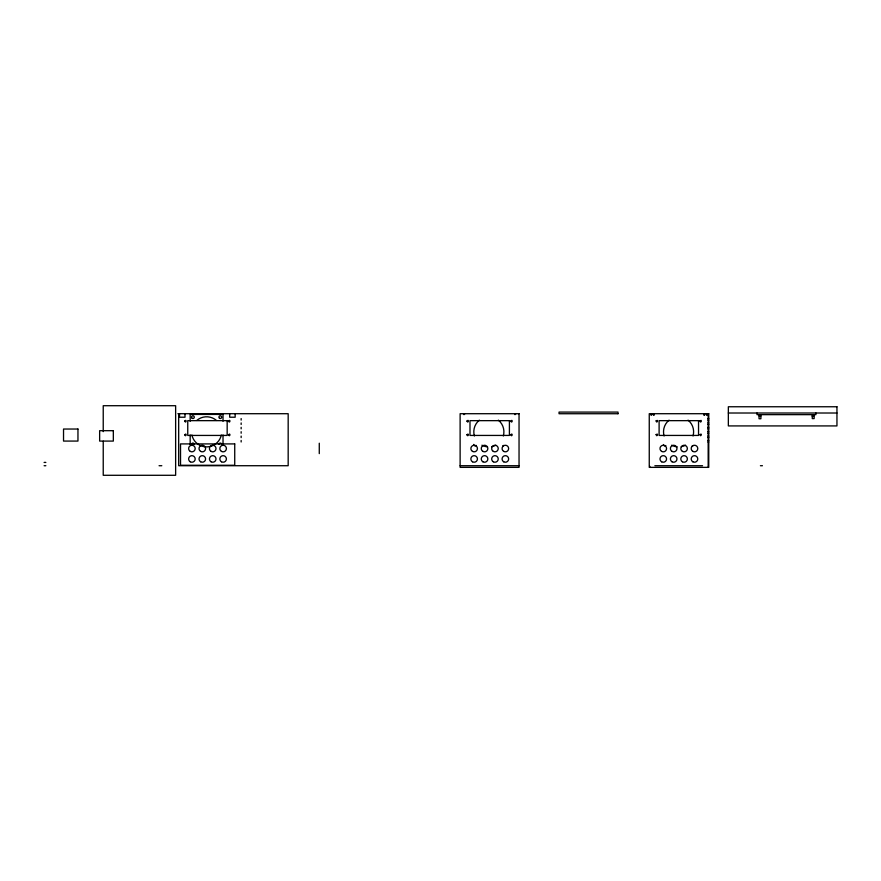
<?xml version="1.0" encoding="UTF-8"?>
<svg xmlns="http://www.w3.org/2000/svg" width="881" height="881" viewBox="0 0 881 881"><rect width="100%" height="100%" fill="white"/><g stroke="black" fill="none" stroke-linecap="round" stroke-linejoin="round"><path stroke-width="1.32" d="M728.345 413.013L836.95 413.013M177.885 413.707L288.175 413.707L288.175 465.719L178.678 465.719L178.678 413.707M618.022 413.729L559.05 413.729L559.05 412.088L618.022 412.088L617.966 413.729M708.753 413.707L649.253 413.707L649.253 467.359L708.753 467.359L708.753 413.707L706.529 413.707L706.529 415.072M759.29 416.25L760.699 416.25M812.194 416.25L813.603 416.25M707.928 418.563L708.753 418.563M707.928 420.083L708.753 420.083M707.928 422.935L708.753 422.935M707.928 424.466L708.753 424.466M707.928 427.318L708.753 427.318M707.928 428.849L708.753 428.849M707.928 431.701L708.753 431.701M707.928 433.221L708.753 433.221M707.928 436.084L708.753 436.084M707.928 437.604L708.753 437.604M707.928 440.456L708.753 440.456M707.928 441.987L708.753 441.987M44.105 462.415L45.856 462.415M44.105 465.719L45.856 465.719M159.065 465.719L161.807 465.719M460.124 465.719L519.041 465.719M654.869 465.719L702.553 465.719M760.413 465.719L762.439 465.719M815.916 413.013L815.916 414.654L756.999 414.654L756.999 413.013M814.132 414.654L814.132 418.596L812.271 418.596L812.271 414.654M760.898 414.654L760.898 418.75L759.037 418.75L759.037 414.654M708.17 413.707L708.17 467.359M707.113 413.707L707.113 415.072M704.668 413.707L704.668 415.072M704.371 413.707L704.371 415.072M703.787 413.707L703.787 415.072M654.22 413.707L654.22 415.072M653.625 413.707L653.625 415.072M653.339 413.707L653.339 414.621M652.755 413.707L652.755 414.621M651.477 413.707L651.477 415.072M650.894 413.707L650.894 415.072M649.837 466.346L649.837 467.359M515.539 413.707L515.539 414.566M514.658 413.707L514.658 414.566M464.507 413.707L464.507 414.566M463.626 413.707L463.626 414.566M319.274 443.209L319.274 453.616M241.152 418.563L241.152 420.083M241.152 422.935L241.152 424.466M241.152 427.318L241.152 428.849M241.152 431.701L241.152 433.221M241.152 436.084L241.152 437.604M241.152 440.456L241.152 441.987M235.161 413.707L235.161 417.22L229.688 417.22L229.688 413.707M223.025 421.261L223.025 414.422L190.175 414.422L190.175 421.261M223.025 434.95L223.025 444.531M190.175 434.95L190.175 444.531M184.988 413.707L184.999 417.22L179.515 417.22L179.515 413.707M103.231 431.635L103.231 405.712L175.638 405.712L175.638 475.288L103.231 475.288L103.231 441.183M498.349 420.138A15.054 15.054 0 0 1 503.326 435.974M495.772 445.202A15.054 15.054 0 0 1 491.598 446.634M487.501 446.832A15.054 15.054 0 0 1 481.94 445.202M474.385 435.974A15.054 15.054 0 0 1 479.363 420.138M476.214 445.401A1.366 1.366 0 0 1 473.791 444.409M503.591 445.401A1.366 1.366 0 0 1 502.644 445.896M688.061 420.138A15.054 15.054 0 0 1 693.039 435.974M685.484 445.202A15.054 15.054 0 0 1 681.31 446.634M677.214 446.832A15.054 15.054 0 0 1 671.652 445.202M664.098 435.974A15.054 15.054 0 0 1 669.075 420.138M665.827 445.5A1.366 1.366 0 0 1 663.492 444.531M693.204 445.5A1.366 1.366 0 0 1 692.235 445.907M218.917 444.409A1.366 1.366 0 0 1 221.649 444.409M191.54 444.409A1.366 1.366 0 0 1 194.272 444.409M221.329 435.038A15.054 15.054 0 0 1 191.904 435.038M196.76 420.457A15.054 15.054 0 0 1 216.473 420.457M184.68 421.118C186.144 424.213 187.014 418.497 184.691 421.041M184.68 434.807C186.155 437.934 187.069 432.042 184.68 434.807M228.487 421.118C229.864 424.235 230.954 418.464 228.498 421.041M228.487 434.807C229.996 437.934 230.822 432.053 228.487 434.807M466.93 421.118C468.307 424.235 469.408 418.453 466.941 421.041M466.93 434.807C468.439 437.923 469.21 432.064 466.93 434.807M510.727 421.118C512.092 424.213 513.238 418.497 510.738 421.041M510.727 434.807C512.257 437.934 513.006 432.042 510.727 434.807M656.114 420.876C656.797 424.312 658.955 418.838 656.114 420.876M656.114 434.564C656.797 438 658.955 432.527 656.114 434.564M699.91 420.876C700.593 424.312 702.752 418.838 699.91 420.876M699.91 434.564C700.593 438 702.752 432.527 699.91 434.564M836.95 406.758L728.345 406.758L728.345 425.919L836.95 425.919L836.95 406.758M519.041 413.707L460.124 413.707L460.124 467.359L519.041 467.359L519.041 413.707M227.166 420.655L187.752 420.655L187.752 435.434L227.166 435.434L227.166 420.655M509.405 420.655L469.991 420.655L469.991 435.434L509.405 435.434L509.405 420.655M698.534 420.655L659.109 420.655L659.109 435.434L698.534 435.434L698.534 420.655M77.957 429.036L63.531 429.036L63.531 441.073L77.957 441.073L77.957 429.036M113.33 430.688L99.641 430.688L99.641 441.084L113.33 441.084L113.33 430.688M234.731 443.914L180.528 443.914L180.528 465.267L234.731 465.267L234.731 443.914M661.631 451.391A3.282 3.282 0 0 0 666.565 448.55A3.282 3.282 0 0 0 661.631 445.698A3.282 3.282 0 0 0 661.631 451.391M661.631 461.787A3.282 3.282 0 0 0 666.565 458.946A3.282 3.282 0 0 0 661.631 456.105A3.282 3.282 0 0 0 661.631 461.787M672.038 451.391A3.282 3.282 0 0 0 676.96 448.55A3.282 3.282 0 0 0 672.038 445.698A3.282 3.282 0 0 0 672.038 451.391M672.038 461.787A3.282 3.282 0 0 0 676.96 458.946A3.282 3.282 0 0 0 672.038 456.105A3.282 3.282 0 0 0 672.038 461.787M682.445 451.391A3.282 3.282 0 0 0 687.367 448.55A3.282 3.282 0 0 0 682.445 445.698A3.282 3.282 0 0 0 682.445 451.391M682.434 461.787A3.282 3.282 0 0 0 687.367 458.946A3.282 3.282 0 0 0 682.434 456.105A3.282 3.282 0 0 0 682.434 461.787M692.84 451.391A3.282 3.282 0 0 0 697.774 448.55A3.282 3.282 0 0 0 692.84 445.698A3.282 3.282 0 0 0 692.84 451.391M692.84 461.787A3.282 3.282 0 0 0 697.763 458.946A3.282 3.282 0 0 0 692.84 456.105A3.282 3.282 0 0 0 692.84 461.787M472.513 451.391A3.282 3.282 0 0 0 477.436 448.55A3.282 3.282 0 0 0 472.513 445.698A3.282 3.282 0 0 0 472.513 451.391M472.502 461.787A3.282 3.282 0 0 0 477.436 458.946A3.282 3.282 0 0 0 472.502 456.105A3.282 3.282 0 0 0 472.502 461.787M482.909 451.391A3.282 3.282 0 0 0 487.843 448.55A3.282 3.282 0 0 0 482.909 445.698A3.282 3.282 0 0 0 482.909 451.391M482.909 461.787A3.282 3.282 0 0 0 487.843 458.946A3.282 3.282 0 0 0 482.909 456.105A3.282 3.282 0 0 0 482.909 461.787M493.316 451.391A3.282 3.282 0 0 0 498.239 448.55A3.282 3.282 0 0 0 493.316 445.698A3.282 3.282 0 0 0 493.316 451.391M493.316 461.787A3.282 3.282 0 0 0 498.239 458.946A3.282 3.282 0 0 0 493.316 456.105A3.282 3.282 0 0 0 493.316 461.787M503.723 451.391A3.282 3.282 0 0 0 508.645 448.55A3.282 3.282 0 0 0 503.723 445.698A3.282 3.282 0 0 0 503.723 451.391M503.712 461.787A3.282 3.282 0 0 0 508.645 458.946A3.282 3.282 0 0 0 503.712 456.105A3.282 3.282 0 0 0 503.712 461.787M192.223 418.343A1.366 1.366 0 0 0 194.283 417.154A1.366 1.366 0 0 0 192.223 415.975A1.366 1.366 0 0 0 192.223 418.343M219.6 418.343A1.366 1.366 0 0 0 221.649 417.154A1.366 1.366 0 0 0 219.6 415.975A1.366 1.366 0 0 0 219.6 418.343M190.274 451.391A3.282 3.282 0 0 0 195.197 448.55A3.282 3.282 0 0 0 190.274 445.698A3.282 3.282 0 0 0 190.274 451.391M190.263 461.787A3.282 3.282 0 0 0 195.197 458.946A3.282 3.282 0 0 0 190.263 456.105A3.282 3.282 0 0 0 190.263 461.787M200.67 451.391A3.282 3.282 0 0 0 205.603 448.55A3.282 3.282 0 0 0 200.67 445.698A3.282 3.282 0 0 0 200.67 451.391M200.67 461.787A3.282 3.282 0 0 0 205.592 458.946A3.282 3.282 0 0 0 200.67 456.105A3.282 3.282 0 0 0 200.67 461.787M211.077 451.391A3.282 3.282 0 0 0 215.999 448.55A3.282 3.282 0 0 0 211.077 445.698A3.282 3.282 0 0 0 211.077 451.391M211.077 461.787A3.282 3.282 0 0 0 215.999 458.946A3.282 3.282 0 0 0 211.077 456.105A3.282 3.282 0 0 0 211.077 461.787M221.472 451.391A3.282 3.282 0 0 0 226.406 448.55A3.282 3.282 0 0 0 221.472 445.698A3.282 3.282 0 0 0 221.472 451.391M221.472 461.787A3.282 3.282 0 0 0 226.406 458.946A3.282 3.282 0 0 0 221.472 456.105A3.282 3.282 0 0 0 221.472 461.787"/></g></svg>
